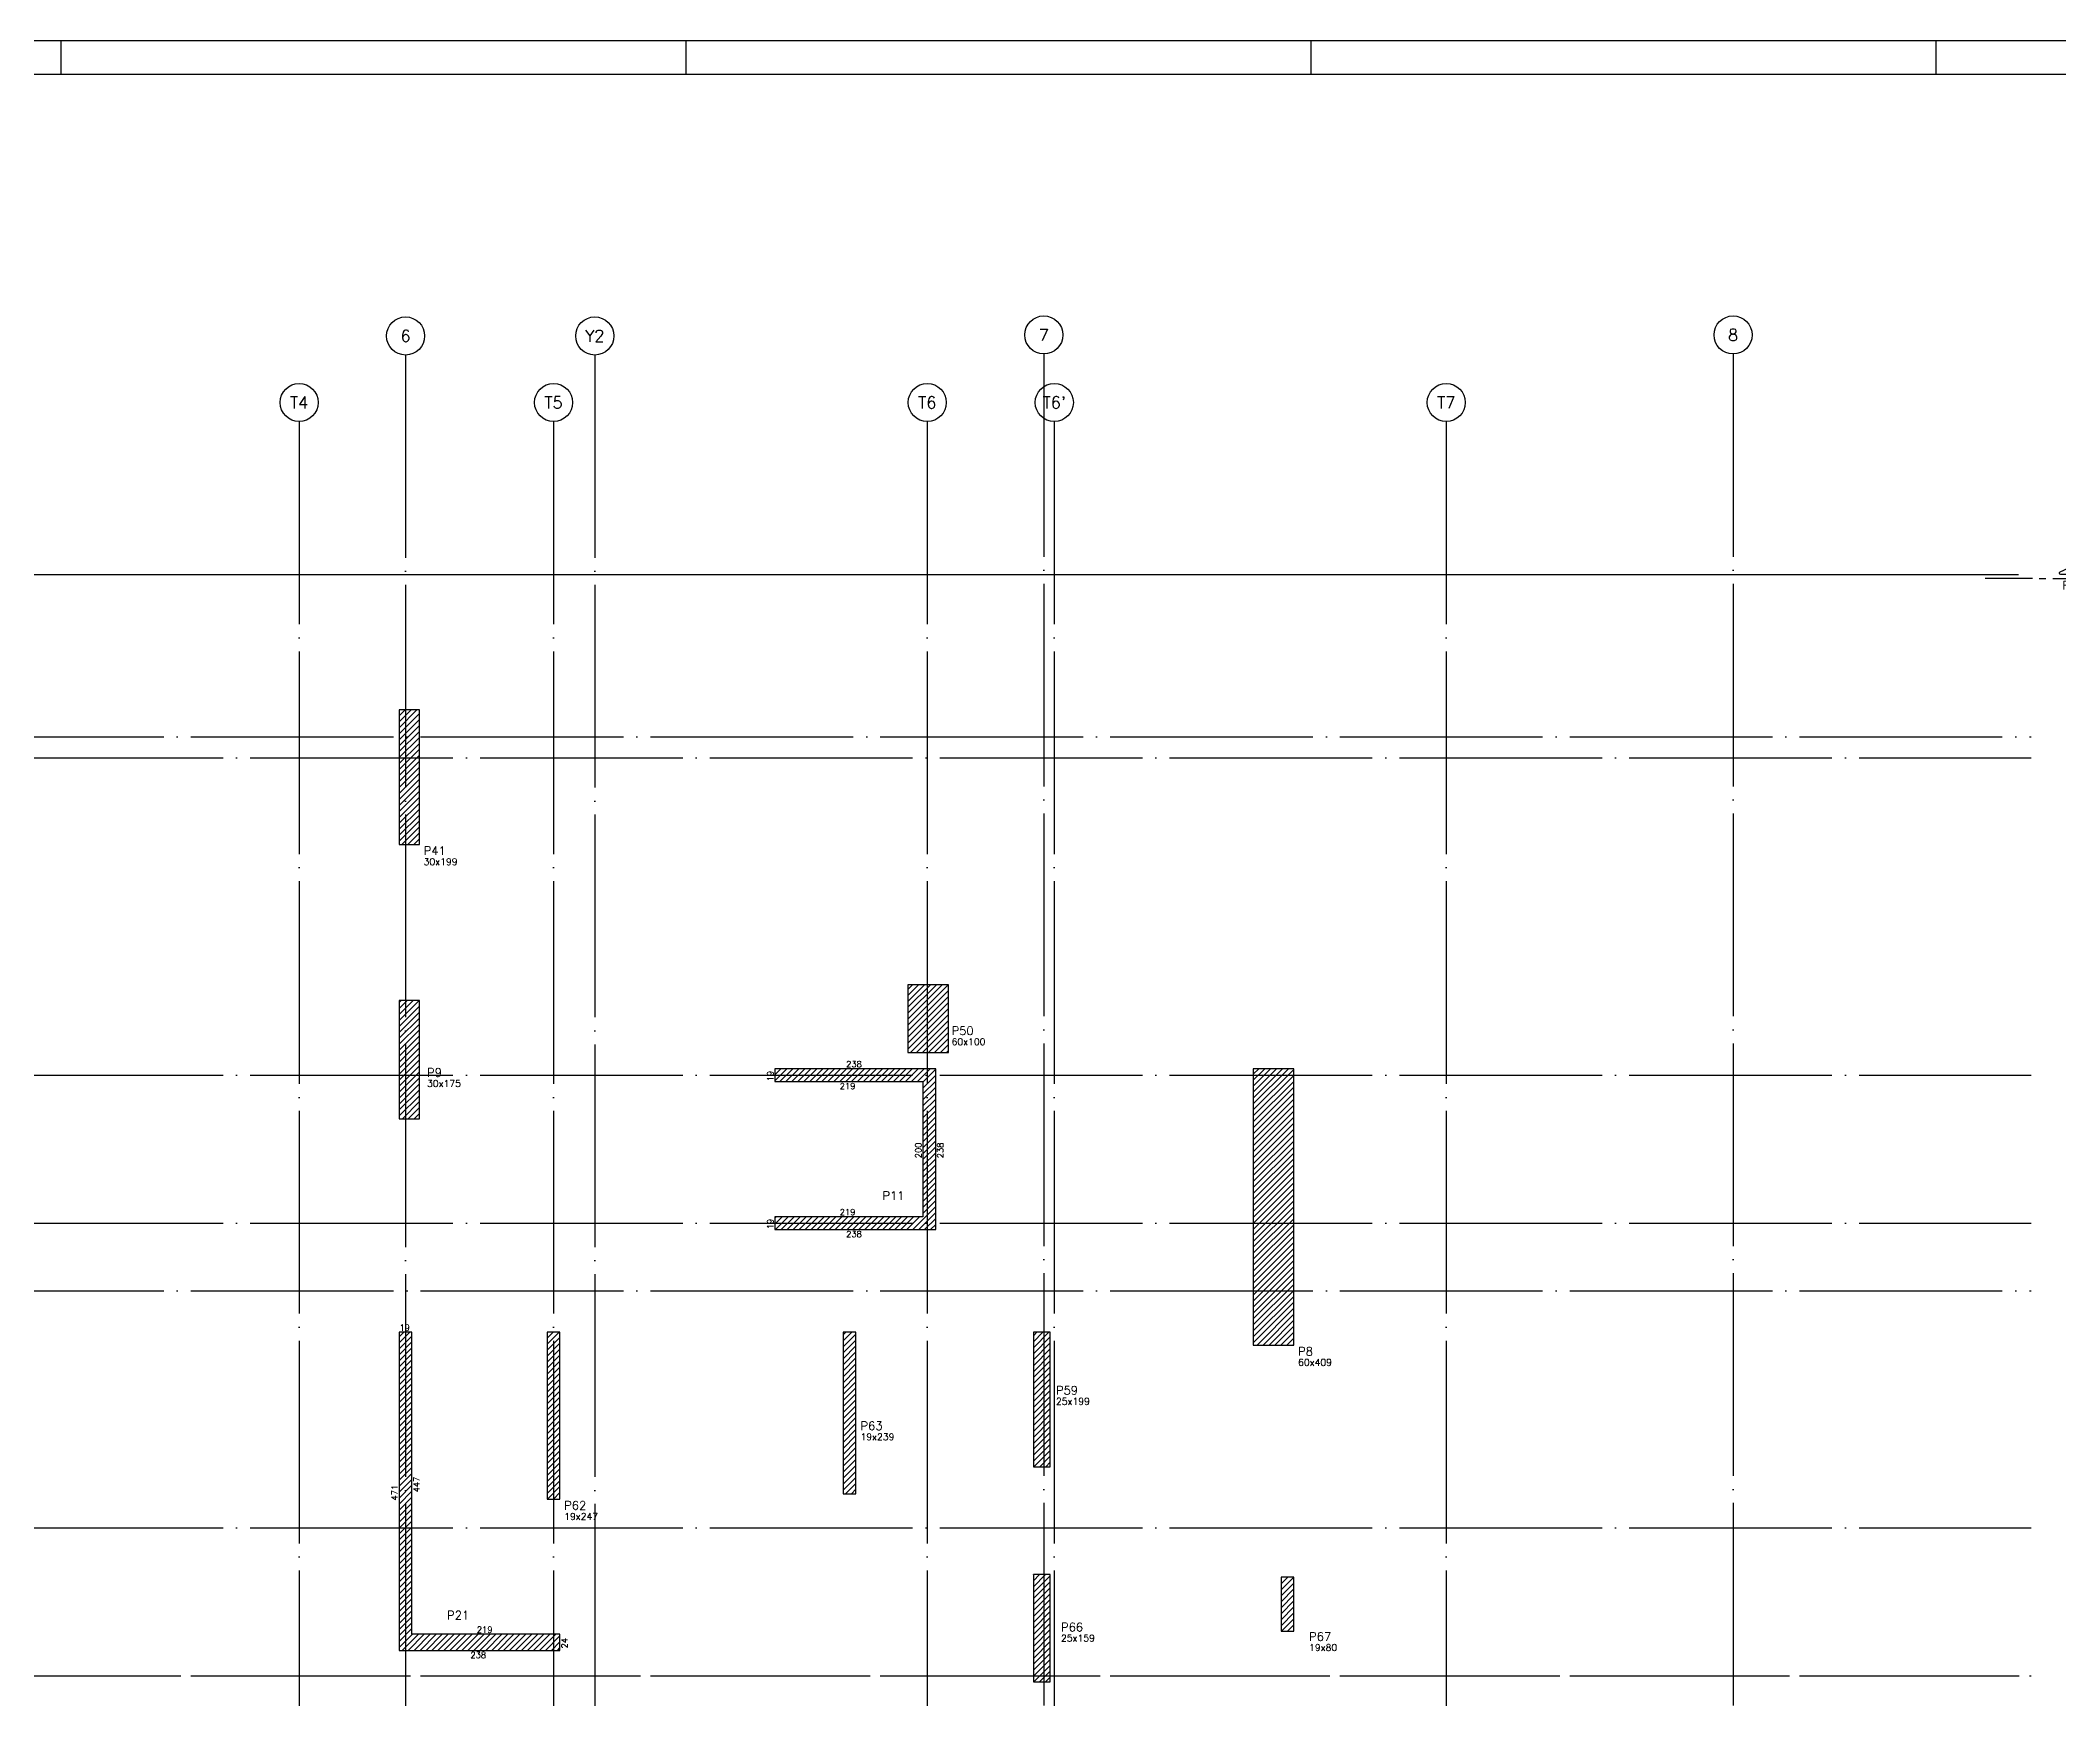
# Model space of a CAD drawing. Header units: millimetres. Extents: x -4245 to 5400, y -2094 to 2406.
# Drawn here: x 745 to 3733, y -50 to 2406 of the extents above; entities that cross this region are included whole.
import ezdxf
from ezdxf.enums import TextEntityAlignment as Align

# ---------------------------------------------------------------- set-up
doc = ezdxf.new("R2010")
doc.units = ezdxf.units.MM
doc.header["$LTSCALE"] = 50
doc.linetypes.add('EIXO', pattern=[6.8, 6, -0.4, 0, -0.4])
for name, color, linetype in [('F-CORTE-INDICAÇÃO', 4, 'Continuous'), ('F-EIXO', 12, 'EIXO'), ('F-MARGEM', 1, 'Continuous'), ('F-PILARES-DIM', 172, 'Continuous'), ('F-PILARES-HACH', 174, 'Continuous'), ('F-PILARES-NOME', 170, 'Continuous'), ('F-PILARES-S', 170, 'Continuous'), ('F-TEXTO', 6, 'Continuous')]:
    doc.layers.add(name, color=color, linetype=linetype)
doc.styles.add('MCP', font='simplex.shx')
doc.styles.add('ROMANS', font='simplex.shx')
pattern_1 = [(45, (0, 5000), (-4.4194174, 4.4194174), [])]

# ---------------------------------------------------------------- blocks, each defined once
blk = doc.blocks.new('A0-4L_900')
at = {"layer": 'F-MARGEM', "color": 2}
for p, q in [((100.4, 90), (100.4, 89)), ((118.9, 90), (118.9, 89)), ((137.4, 90), (137.4, 89)), ((155.9, 90), (155.9, 89))]:
    blk.add_line(p, q, dxfattribs=at)
blk.add_lwpolyline([(0, 0), (0, 90), (192.9, 90), (192.9, 0)], close=True, dxfattribs=at)
at = {"layer": 'F-MARGEM', "color": 7}
blk.add_lwpolyline([(2.5, 89), (191.9, 89), (191.9, 1), (2.5, 1)], close=True, dxfattribs=at)
blk = doc.blocks.new('*U23')
at = {"layer": 'F-EIXO'}
blk.add_line((0, 0), (7397, 0), dxfattribs=at)
at = {"layer": 'F-TEXTO', "style": 'ROMANS'}
blk.add_attdef('EIXO', text='', height=17.5, dxfattribs=at).set_placement((-28.2072, 0), align=Align.MIDDLE_CENTER)
blk = doc.blocks.new('*U29')
at = {"layer": 'F-EIXO'}
blk.add_line((0, 0), (7484.954, 0), dxfattribs=at)
at = {"layer": 'F-TEXTO', "style": 'ROMANS'}
blk.add_attdef('EIXO', text='', height=17.5, dxfattribs=at).set_placement((-28.2072, 0), align=Align.MIDDLE_CENTER)
blk = doc.blocks.new('*U31')
at = {"layer": 'F-EIXO'}
blk.add_line((0, 0), (0, -3377.9), dxfattribs=at)
at = {"layer": 'F-EIXO', "color": 2, "linetype": 'Continuous'}
blk.add_circle((0, 28.2), 28.2, dxfattribs=at)
at = {"layer": 'F-TEXTO', "style": 'ROMANS'}
blk.add_attdef('EIXO', text='', height=17.5, rotation=360, dxfattribs=at).set_placement((0, 28.2), align=Align.MIDDLE_CENTER)
blk = doc.blocks.new('*U24')
at = {"layer": 'F-EIXO'}
blk.add_line((0, 0), (0, -3476.4), dxfattribs=at)
at = {"layer": 'F-EIXO', "color": 2, "linetype": 'Continuous'}
blk.add_circle((0, 28.2), 28.2, dxfattribs=at)
at = {"layer": 'F-TEXTO', "style": 'ROMANS'}
blk.add_attdef('EIXO', text='', height=17.5, rotation=360, dxfattribs=at).set_placement((0, 28.2), align=Align.MIDDLE_CENTER)
blk = doc.blocks.new('*U27')
at = {"layer": 'F-EIXO'}
blk.add_line((0, 0), (0, -3477.9), dxfattribs=at)
at = {"layer": 'F-EIXO', "color": 2, "linetype": 'Continuous'}
blk.add_circle((0, 28.2), 28.2, dxfattribs=at)
at = {"layer": 'F-TEXTO', "style": 'ROMANS'}
blk.add_attdef('EIXO', text='', height=17.5, rotation=360, dxfattribs=at).set_placement((0, 28.2), align=Align.MIDDLE_CENTER)
blk = doc.blocks.new('*U28')
at = {"layer": 'F-EIXO'}
blk.add_line((0, 0), (7378.2, 0), dxfattribs=at)
at = {"layer": 'F-TEXTO', "style": 'ROMANS'}
blk.add_attdef('EIXO', text='', height=17.5, dxfattribs=at).set_placement((-28.2, 0), align=Align.MIDDLE_CENTER)
blk = doc.blocks.new('*U25')
at = {"layer": 'F-EIXO'}
blk.add_line((0, 0), (0, -3377.9), dxfattribs=at)
at = {"layer": 'F-EIXO', "color": 2, "linetype": 'Continuous'}
blk.add_circle((0, 28.2), 28.2, dxfattribs=at)
at = {"layer": 'F-TEXTO', "style": 'ROMANS'}
blk.add_attdef('EIXO', text='', height=17.5, rotation=360, dxfattribs=at).set_placement((0, 28.2), align=Align.MIDDLE_CENTER)
blk = doc.blocks.new('*U36')
at = {"layer": 'F-CORTE-INDICAÇÃO'}
for p, q in [((70, 0), (0, 0)), ((80, 0), (90, 0)), ((100, 0), (170, 0))]:
    blk.add_line(p, q, dxfattribs=at)
blk.add_lwpolyline([(112, 6, -0.802585), (111.2, 9.8), (140, 23.3), (168.8, 9.8, -0.802585), (168, 6)], format="xyb", close=True, dxfattribs=at)
at = {"layer": 'F-CORTE-INDICAÇÃO', "style": 'ROMANS'}
blk.add_attdef('CORTE', text='', height=15, dxfattribs=at).set_placement((140, 35.8), align=Align.MIDDLE_CENTER)
at = {"layer": 'F-CORTE-INDICAÇÃO', "color": 2, "style": 'ROMANS'}
blk.add_attdef('FOLHA', text='', height=12, dxfattribs=at).set_placement((75.6, -10), align=Align.MIDDLE_CENTER)

msp = doc.modelspace()

# ---------------------------------------------------------------- hatches: boundary and pattern name
at = {"layer": 'F-PILARES-HACH', "linetype": 'Continuous'}
h = msp.add_hatch(dxfattribs=at)
h.set_pattern_fill('ANSI31', color=256, scale=50, style=0)
h.set_pattern_definition(pattern_1)
h.paths.add_polyline_path([(1276, 1215.5), (1306, 1215.5), (1306, 1414.5), (1276, 1414.5)], flags=16)
h = msp.add_hatch(dxfattribs=at)
h.set_pattern_fill('ANSI31', color=256, scale=50, style=0)
h.set_pattern_definition(pattern_1)
h.paths.add_polyline_path([(2029, 907.5), (2089, 907.5), (2089, 1007.5), (2029, 1007.5)], flags=16)
h = msp.add_hatch(dxfattribs=at)
h.set_pattern_fill('ANSI31', color=256, scale=50, style=0)
h.set_pattern_definition(pattern_1)
h.paths.add_polyline_path([(1276, 809.5), (1306, 809.5), (1306, 984.5), (1276, 984.5)], flags=16)
h = msp.add_hatch(dxfattribs=at)
h.set_pattern_fill('ANSI31', color=256, scale=50, style=0)
h.set_pattern_definition(pattern_1)
h.paths.add_polyline_path([(2070, 645.5), (2070, 883.5), (1832, 883.5), (1832, 864.5), (2051, 864.5), (2051, 664.5), (1832, 664.5), (1832, 645.5)], flags=16)
h = msp.add_hatch(dxfattribs=at)
h.set_pattern_fill('ANSI31', color=256, scale=50, style=0)
h.set_pattern_definition(pattern_1)
h.paths.add_polyline_path([(2540, 474.5), (2600, 474.5), (2600, 883.5), (2540, 883.5)], flags=16)
h = msp.add_hatch(dxfattribs=at)
h.set_pattern_fill('ANSI31', color=256, scale=50, style=0)
h.set_pattern_definition(pattern_1)
h.paths.add_polyline_path([(1276, 22.5), (1514, 22.5), (1514, 46.5), (1295, 46.5), (1295, 493.5), (1276, 493.5)], flags=16)
h = msp.add_hatch(dxfattribs=at)
h.set_pattern_fill('ANSI31', color=256, scale=50, style=0)
h.set_pattern_definition(pattern_1)
h.paths.add_polyline_path([(1495, 246.5), (1514, 246.5), (1514, 493.5), (1495, 493.5)], flags=16)
h = msp.add_hatch(dxfattribs=at)
h.set_pattern_fill('ANSI31', color=256, scale=50, style=0)
h.set_pattern_definition(pattern_1)
h.paths.add_polyline_path([(1933, 254.5), (1952, 254.5), (1952, 493.5), (1933, 493.5)], flags=16)
h = msp.add_hatch(dxfattribs=at)
h.set_pattern_fill('ANSI31', color=256, scale=50, style=0)
h.set_pattern_definition(pattern_1)
h.paths.add_polyline_path([(2214.5, 294.5), (2239.5, 294.5), (2239.5, 493.5), (2214.5, 493.5)], flags=16)
h = msp.add_hatch(dxfattribs=at)
h.set_pattern_fill('ANSI31', color=256, scale=50, style=0)
h.set_pattern_definition(pattern_1)
h.paths.add_polyline_path([(2214.5, -24), (2239.5, -24), (2239.5, 135), (2214.5, 135)], flags=16)
h = msp.add_hatch(dxfattribs=at)
h.set_pattern_fill('ANSI31', color=256, scale=50, style=0)
h.set_pattern_definition(pattern_1)
h.paths.add_polyline_path([(2581, 51), (2600, 51), (2600, 131), (2581, 131)], flags=16)

# ---------------------------------------------------------------- linework, layer by layer
at = {"layer": 'F-EIXO'}
for p, q in [((-3621.135, 1615), (3550.572, 1615)), ((-3768.53, -15), (3691.239, -15))]:
    msp.add_line(p, q, dxfattribs=at)
at = {"layer": 'F-PILARES-S', "linetype": 'Continuous'}
for points in [[(1276, 1215.5), (1306, 1215.5), (1306, 1414.5), (1276, 1414.5), (1276, 1215.5)], [(2029, 907.5), (2089, 907.5), (2089, 1007.5), (2029, 1007.5), (2029, 907.5)], [(1276, 809.5), (1306, 809.5), (1306, 984.5), (1276, 984.5), (1276, 809.5)], [(2070, 645.5), (2070, 883.5), (1832, 883.5), (1832, 864.5), (2051, 864.5), (2051, 664.5), (1832, 664.5), (1832, 645.5), (2070, 645.5)], [(2540, 474.5), (2600, 474.5), (2600, 883.5), (2540, 883.5), (2540, 474.5)], [(1276, 22.5), (1514, 22.5), (1514, 46.5), (1295, 46.5), (1295, 493.5), (1276, 493.5), (1276, 22.5)], [(1495, 246.5), (1514, 246.5), (1514, 493.5), (1495, 493.5), (1495, 246.5)], [(1933, 254.5), (1952, 254.5), (1952, 493.5), (1933, 493.5), (1933, 254.5)], [(2214.5, 294.5), (2239.5, 294.5), (2239.5, 493.5), (2214.5, 493.5), (2214.5, 294.5)], [(2214.5, -24), (2239.5, -24), (2239.5, 135), (2214.5, 135), (2214.5, -24)], [(2581, 51), (2600, 51), (2600, 131), (2581, 131), (2581, 51)]]:
    msp.add_lwpolyline(points, dxfattribs=at)

# ---------------------------------------------------------------- block references
at = {"layer": 'F-CORTE-INDICAÇÃO', "linetype": 'Continuous'}
ref = msp.add_blockref('*U36', (3622.98, 1608.917), dxfattribs=at)
ref.add_attrib('FOLHA', 'FL.22', dxfattribs={"color": 2, "height": 12, "style": 'ROMANS'}).set_placement((3759.185, 1598.917), align=Align.MIDDLE_CENTER)
ref.add_attrib('CORTE', 'A', dxfattribs={"height": 15, "style": 'ROMANS'}).set_placement((3762.98, 1644.681), align=Align.MIDDLE_CENTER)
at = {"layer": 'F-EIXO', "linetype": 'Continuous'}
for name, p, values in [('*U24', (1285.5, 1939.842), {'EIXO': '6'}), ('*U24', (1565.5, 1939.842), {'EIXO': 'Y2'}), ('*U27', (2230, 1941.357), {'EIXO': '7'}), ('*U27', (3250, 1941.357), {'EIXO': '8'}), ('*U25', (1128, 1841.357), {'EIXO': 'T4'}), ('*U31', (1504.5, 1841.357), {'EIXO': 'T5'}), ('*U31', (2057.5, 1841.357), {'EIXO': 'T6'}), ('*U31', (2245.5, 1841.357), {'EIXO': "T6'"}), ('*U31', (2825.5, 1841.357), {'EIXO': 'T7'})]:
    msp.add_blockref(name, p, dxfattribs=at).add_auto_attribs(values)
for name, p in [('*U28', (-3705.761, 1615)), ('*U29', (-3793.715, 1374.5)), ('*U23', (-3705.761, 1343.5)), ('*U23', (-3705.761, 874)), ('*U23', (-3705.761, 655)), ('*U29', (-3793.715, 555)), ('*U23', (-3705.761, 204)), ('*U29', (-3793.715, -15))]:
    msp.add_blockref(name, p, dxfattribs=at)
at = {"layer": 'F-MARGEM', "linetype": 'Continuous', "xscale": 50, "yscale": 50, "zscale": 50}
msp.add_blockref('A0-4L_900', (-4244.836, -2094.493), dxfattribs=at)

# ---------------------------------------------------------------- texts
at = {"layer": 'F-PILARES-DIM', "linetype": 'Continuous', "style": 'MCP'}
for s, height, p in [('30x199', 10, (1312.25, 1184.875)), ('60x100', 10, (2093.527, 918.431)), ('30x175', 10, (1317.268, 856.689)), ('238', 9, (1937.5, 885.75)), ('219', 9, (1928, 853.25)), ('219', 9, (1928, 666.75)), ('238', 9, (1937.5, 634.25)), ('19', 9, (1276.5, 495.75)), ('60x409', 10, (2606.25, 443.875)), ('25x199', 10, (2247.988, 386.252)), ('19x239', 10, (1958.739, 333.724)), ('19x247', 10, (1520.25, 215.875)), ('219', 9, (1391, 48.75)), ('25x159', 10, (2255.438, 35.772)), ('19x80', 10, (2622.569, 21.836)), ('238', 9, (1381.5, 11.25))]:
    msp.add_text(s, height=height, dxfattribs=at).set_placement(p)
for s, p in [('19', (1829.75, 865)), ('200', (2048.75, 751)), ('238', (2081.25, 751)), ('19', (1829.75, 646)), ('447', (1306.25, 256.5)), ('471', (1273.75, 244.5)), ('24', (1525.25, 25.5))]:
    msp.add_text(s, height=9, rotation=90, dxfattribs=at).set_placement(p)
at = {"layer": 'F-PILARES-NOME', "linetype": 'Continuous', "style": 'MCP'}
for s, p in [('P41', (1312.25, 1199.875)), ('P50', (2093.527, 933.431)), ('P9', (1317.268, 871.689)), ('P11', (1991.263, 689.431)), ('P8', (2606.25, 458.875)), ('P59', (2247.988, 401.252)), ('P63', (1958.739, 348.724)), ('P62', (1520.25, 230.875)), ('P21', (1346.896, 68.483)), ('P66', (2255.438, 50.772)), ('P67', (2622.569, 36.836))]:
    msp.add_text(s, height=12.5, dxfattribs=at).set_placement(p)

doc.saveas('drawing.dxf')
